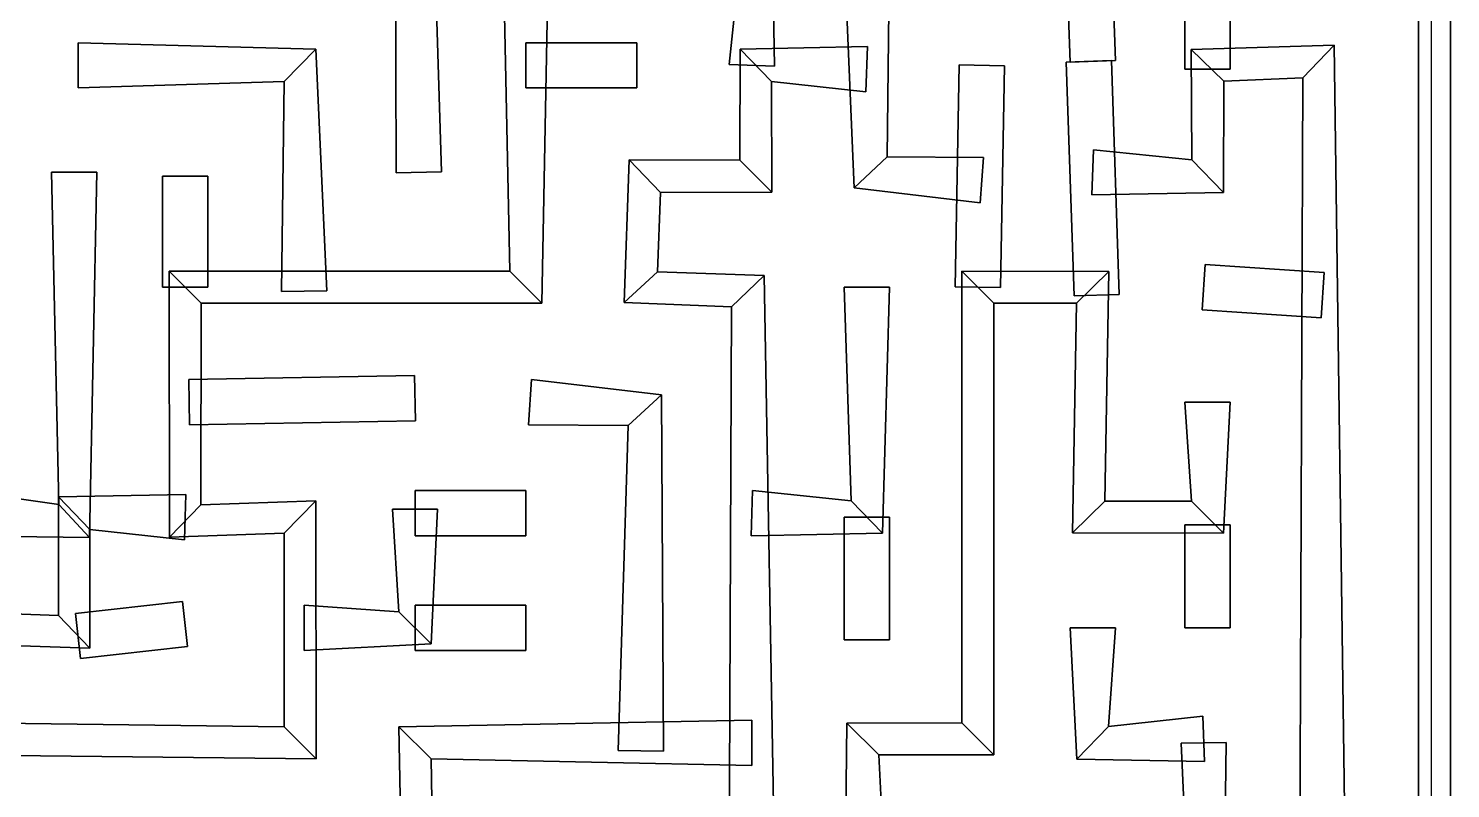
# Model space of a CAD drawing. Header units: metres. Extents: x -10.2 to 10.2, y -10.2 to 10.1.
# Drawn here: x -2.38 to 10.17, y -2.45 to 4.26 of the extents above; entities that cross this region are included whole.
import ezdxf

# ---------------------------------------------------------------- set-up
doc = ezdxf.new("R2010")
doc.units = ezdxf.units.M

msp = doc.modelspace()

# ---------------------------------------------------------------- linework, layer by layer
at = {"layer": 'Sweep.1'}
for points in [[(10.172101, -10.171858, 0.37), (9.889016, -9.889257, 0.37), (9.889137, 9.78661, 0.37), (10.17198, 10.069452, 0.37)], [(9.889016, -9.889257, -0.03), (10.172101, -10.171858, -0.03), (10.17198, 10.069452, -0.03), (9.889137, 9.78661, -0.03)], [(10.172101, -10.171858, -0.03), (10.172101, -10.171858, 0.37), (10.17198, 10.069452, 0.37), (10.17198, 10.069452, -0.03)], [(-10, 10), (10, 10), (10, -10), (-10, -10)], [(-10, 10), (10, 10), (10, -10), (-10, -10)], [(9.889016, -9.889257, 0.37), (9.889016, -9.889257, -0.03), (9.889137, 9.78661, -0.03), (9.889137, 9.78661, 0.37)], [(0.866912, 2.987224, 0.37), (0.854233, 6.803324, 0.37), (1.13961, 7.08361, 0.37), (1.266849, 2.994302, 0.37)], [(1.266849, 2.994302, -0.03), (1.13961, 7.08361, -0.03), (0.854233, 6.803324, -0.03), (0.866912, 2.987224, -0.03)], [(1.266849, 2.994302, 0.37), (1.13961, 7.08361, 0.37), (1.13961, 7.08361, -0.03), (1.266849, 2.994302, -0.03)], [(0.866912, 2.987224, -0.03), (0.854233, 6.803324, -0.03), (0.854233, 6.803324, 0.37), (0.866912, 2.987224, 0.37)], [(3.896316, 4.810661, 0.37), (4.183991, 5.088588, 0.37), (4.205055, 3.928322, 0.37), (3.805293, 3.942107, 0.37)], [(4.183991, 5.088588, -0.03), (3.896316, 4.810661, -0.03), (3.805293, 3.942107, -0.03), (4.205055, 3.928322, -0.03)], [(4.183991, 5.088588, 0.37), (4.183991, 5.088588, -0.03), (4.205055, 3.928322, -0.03), (4.205055, 3.928322, 0.37)], [(1.86991, 2.117774, -0.03), (1.811332, 4.949625, -0.03), (1.811332, 4.949625, 0.37), (1.86991, 2.117774, 0.37)], [(1.86991, 2.117774, 0.37), (1.811332, 4.949625, 0.37), (2.211332, 4.949625, 0.37), (2.152753, 1.834931, 0.37)], [(2.152753, 1.834931, -0.03), (2.211332, 4.949625, -0.03), (1.811332, 4.949625, -0.03), (1.86991, 2.117774, -0.03)], [(2.152753, 1.834931, 0.37), (2.211332, 4.949625, 0.37), (2.211332, 4.949625, -0.03), (2.152753, 1.834931, -0.03)], [(4.819616, 4.946054, 0.37), (5.219553, 4.953196, 0.37), (5.199714, 3.128355, 0.37), (4.909414, 2.853171, 0.37)], [(5.219553, 4.953196, -0.03), (4.819616, 4.946054, -0.03), (4.909414, 2.853171, -0.03), (5.199714, 3.128355, -0.03)], [(4.819616, 4.946054, -0.03), (4.819616, 4.946054, 0.37), (4.909414, 2.853171, 0.37), (4.909414, 2.853171, -0.03)], [(5.219553, 4.953196, 0.37), (5.219553, 4.953196, -0.03), (5.199714, 3.128355, -0.03), (5.199714, 3.128355, 0.37)], [(6.778574, 4.942486, 0.37), (7.178319, 4.956763, 0.37), (7.213299, 3.977332, 0.37), (6.813554, 3.963056, 0.37)], [(7.178319, 4.956763, -0.03), (6.778574, 4.942486, -0.03), (6.813554, 3.963056, -0.03), (7.213299, 3.977332, -0.03)], [(6.778574, 4.942486, -0.03), (6.778574, 4.942486, 0.37), (6.813554, 3.963056, 0.37), (6.813554, 3.963056, -0.03)], [(7.178319, 4.956763, 0.37), (7.178319, 4.956763, -0.03), (7.213299, 3.977332, -0.03), (7.213299, 3.977332, 0.37)], [(7.827838, 4.984604, -0.03), (7.827838, 4.984604, 0.37), (7.827838, 3.900235, 0.37), (7.827838, 3.900235, -0.03)], [(7.827838, 4.984604, 0.37), (8.227838, 4.984604, 0.37), (8.227838, 3.900235, 0.37), (7.827838, 3.900235, 0.37)], [(8.227838, 4.984604, -0.03), (7.827838, 4.984604, -0.03), (7.827838, 3.900235, -0.03), (8.227838, 3.900235, -0.03)], [(8.227838, 4.984604, 0.37), (8.227838, 4.984604, -0.03), (8.227838, 3.900235, -0.03), (8.227838, 3.900235, 0.37)], [(3.896316, 4.810661, -0.03), (3.896316, 4.810661, 0.37), (3.805293, 3.942107, 0.37), (3.805293, 3.942107, -0.03)], [(-1.941372, 3.735214, 0.37), (-1.941372, 4.135214, 0.37), (0.157665, 4.077871, 0.37), (-0.122686, 3.792558, 0.37)], [(-1.941372, 4.135214, 0.37), (-1.941372, 4.135214, -0.03), (0.157665, 4.077871, -0.03), (0.157665, 4.077871, 0.37)], [(-1.941372, 4.135214, -0.03), (-1.941372, 3.735214, -0.03), (-0.122686, 3.792558, -0.03), (0.157665, 4.077871, -0.03)], [(-1.941372, 3.735214, 0.37), (-1.941372, 3.735214, -0.03), (-1.941372, 4.135214, -0.03)], [(-1.941372, 3.735214, 0.37), (-1.941372, 4.135214, -0.03), (-1.941372, 4.135214, 0.37)], [(-0.122686, 3.792558, 0.37), (0.157665, 4.077871, 0.37), (0.252439, 1.94488, 0.37), (-0.1475, 1.937864, 0.37)], [(0.157665, 4.077871, -0.03), (-0.122686, 3.792558, -0.03), (-0.1475, 1.937864, -0.03), (0.252439, 1.94488, -0.03)], [(0.157665, 4.077871, 0.37), (0.157665, 4.077871, -0.03), (0.252439, 1.94488, -0.03), (0.252439, 1.94488, 0.37)], [(2.990763, 4.135214, -0.03), (2.990763, 4.135214, 0.37), (2.011332, 4.135214, 0.37), (2.011332, 4.135214, -0.03)], [(2.990763, 4.135214, 0.37), (2.990763, 3.735214, 0.37), (2.011332, 3.735214, 0.37), (2.011332, 4.135214, 0.37)], [(2.990763, 3.735214, -0.03), (2.990763, 4.135214, -0.03), (2.011332, 4.135214, -0.03), (2.011332, 3.735214, -0.03)], [(2.011332, 3.735214, -0.03), (2.011332, 4.135214, -0.03), (2.011332, 4.135214, 0.37)], [(2.011332, 3.735214, 0.37), (2.011332, 3.735214, -0.03), (2.011332, 4.135214, 0.37)], [(2.990763, 4.135214, 0.37), (2.990763, 4.135214, -0.03), (2.990763, 3.735214, -0.03)], [(2.990763, 4.135214, 0.37), (2.990763, 3.735214, -0.03), (2.990763, 3.735214, 0.37)], [(4.181575, 2.814362, 0.37), (3.898732, 3.097204, 0.37), (3.901279, 4.079137, 0.37), (4.179028, 3.791291, 0.37)], [(3.898732, 3.097204, 0.37), (3.898732, 3.097204, -0.03), (3.901279, 4.079137, -0.03), (3.901279, 4.079137, 0.37)], [(3.898732, 3.097204, -0.03), (4.181575, 2.814362, -0.03), (4.179028, 3.791291, -0.03), (3.901279, 4.079137, -0.03)], [(4.179028, 3.791291, 0.37), (3.901279, 4.079137, 0.37), (5.026722, 4.100107, 0.37), (5.012446, 3.700362, 0.37)], [(3.901279, 4.079137, 0.37), (3.901279, 4.079137, -0.03), (5.026722, 4.100107, -0.03), (5.026722, 4.100107, 0.37)], [(3.901279, 4.079137, -0.03), (4.179028, 3.791291, -0.03), (5.012446, 3.700362, -0.03), (5.026722, 4.100107, -0.03)], [(5.026722, 4.100107, -0.03), (5.012446, 3.700362, -0.03), (5.012446, 3.700362, 0.37)], [(5.026722, 4.100107, 0.37), (5.026722, 4.100107, -0.03), (5.012446, 3.700362, 0.37)], [(9.145783, 4.114464, -0.03), (9.145783, 4.114464, 0.37), (7.883915, 4.074089, 0.37), (7.883915, 4.074089, -0.03)], [(9.145783, 4.114464, 0.37), (8.868754, 3.825924, 0.37), (8.171761, 3.79634, 0.37), (7.883915, 4.074089, 0.37)], [(8.868754, 3.825924, -0.03), (9.145783, 4.114464, -0.03), (7.883915, 4.074089, -0.03), (8.171761, 3.79634, -0.03)], [(7.883915, 4.074089, -0.03), (7.883915, 4.074089, 0.37), (7.888875, 3.099621, 0.37), (7.888875, 3.099621, -0.03)], [(7.883915, 4.074089, 0.37), (8.171761, 3.79634, 0.37), (8.1668, 2.811945, 0.37), (7.888875, 3.099621, 0.37)], [(8.171761, 3.79634, -0.03), (7.883915, 4.074089, -0.03), (7.888875, 3.099621, -0.03), (8.1668, 2.811945, -0.03)], [(9.242247, -3.024743, 0.37), (8.842251, -3.026742, 0.37), (8.868754, 3.825924, 0.37), (9.145783, 4.114464, 0.37)], [(8.842251, -3.026742, -0.03), (9.242247, -3.024743, -0.03), (9.145783, 4.114464, -0.03), (8.868754, 3.825924, -0.03)], [(9.242247, -3.024743, -0.03), (9.242247, -3.024743, 0.37), (9.145783, 4.114464, 0.37), (9.145783, 4.114464, -0.03)], [(4.205055, 3.928322, -0.03), (3.805293, 3.942107, -0.03), (3.805293, 3.942107, 0.37)], [(4.205055, 3.928322, 0.37), (4.205055, 3.928322, -0.03), (3.805293, 3.942107, 0.37)], [(5.834027, 3.938785, -0.03), (5.834027, 3.938785, 0.37), (5.799047, 1.979923, 0.37), (5.799047, 1.979923, -0.03)], [(5.834027, 3.938785, 0.37), (6.233963, 3.931644, 0.37), (6.198984, 1.972781, 0.37), (5.799047, 1.979923, 0.37)], [(6.233963, 3.931644, -0.03), (5.834027, 3.938785, -0.03), (5.799047, 1.979923, -0.03), (6.198984, 1.972781, -0.03)], [(5.834027, 3.938785, 0.37), (5.834027, 3.938785, -0.03), (6.233963, 3.931644, -0.03)], [(5.834027, 3.938785, 0.37), (6.233963, 3.931644, -0.03), (6.233963, 3.931644, 0.37)], [(6.233963, 3.931644, 0.37), (6.233963, 3.931644, -0.03), (6.198984, 1.972781, -0.03), (6.198984, 1.972781, 0.37)], [(6.778561, 3.963418, 0.37), (7.178332, 3.97697, 0.37), (7.248291, 1.913168, 0.37), (6.848521, 1.899617, 0.37)], [(7.178332, 3.97697, -0.03), (6.778561, 3.963418, -0.03), (6.848521, 1.899617, -0.03), (7.248291, 1.913168, -0.03)], [(6.778561, 3.963418, 0.37), (6.778561, 3.963418, -0.03), (7.178332, 3.97697, -0.03)], [(6.778561, 3.963418, 0.37), (7.178332, 3.97697, -0.03), (7.178332, 3.97697, 0.37)], [(6.778561, 3.963418, -0.03), (6.778561, 3.963418, 0.37), (6.848521, 1.899617, 0.37), (6.848521, 1.899617, -0.03)], [(7.213299, 3.977332, -0.03), (6.813554, 3.963056, -0.03), (6.813554, 3.963056, 0.37)], [(7.213299, 3.977332, 0.37), (7.213299, 3.977332, -0.03), (6.813554, 3.963056, 0.37)], [(7.178332, 3.97697, 0.37), (7.178332, 3.97697, -0.03), (7.248291, 1.913168, -0.03), (7.248291, 1.913168, 0.37)], [(8.227838, 3.900235, -0.03), (7.827838, 3.900235, -0.03), (7.827838, 3.900235, 0.37)], [(8.227838, 3.900235, 0.37), (8.227838, 3.900235, -0.03), (7.827838, 3.900235, 0.37)], [(-1.941372, 3.735214, -0.03), (-1.941372, 3.735214, 0.37), (-0.122686, 3.792558, 0.37), (-0.122686, 3.792558, -0.03)], [(-0.122686, 3.792558, -0.03), (-0.122686, 3.792558, 0.37), (-0.1475, 1.937864, 0.37), (-0.1475, 1.937864, -0.03)], [(4.179028, 3.791291, -0.03), (4.179028, 3.791291, 0.37), (5.012446, 3.700362, 0.37), (5.012446, 3.700362, -0.03)], [(4.181575, 2.814362, -0.03), (4.181575, 2.814362, 0.37), (4.179028, 3.791291, 0.37), (4.179028, 3.791291, -0.03)], [(8.171761, 3.79634, 0.37), (8.171761, 3.79634, -0.03), (8.1668, 2.811945, -0.03), (8.1668, 2.811945, 0.37)], [(8.868754, 3.825924, 0.37), (8.868754, 3.825924, -0.03), (8.171761, 3.79634, -0.03), (8.171761, 3.79634, 0.37)], [(8.842251, -3.026742, 0.37), (8.842251, -3.026742, -0.03), (8.868754, 3.825924, -0.03), (8.868754, 3.825924, 0.37)], [(2.990763, 3.735214, 0.37), (2.990763, 3.735214, -0.03), (2.011332, 3.735214, -0.03), (2.011332, 3.735214, 0.37)], [(7.888875, 3.099621, 0.37), (8.1668, 2.811945, 0.37), (7.006534, 2.790882, 0.37), (7.020319, 3.190644, 0.37)], [(8.1668, 2.811945, -0.03), (7.888875, 3.099621, -0.03), (7.020319, 3.190644, -0.03), (7.006534, 2.790882, -0.03)], [(7.006534, 2.790882, -0.03), (7.020319, 3.190644, -0.03), (7.020319, 3.190644, 0.37)], [(7.006534, 2.790882, 0.37), (7.006534, 2.790882, -0.03), (7.020319, 3.190644, 0.37)], [(7.888875, 3.099621, -0.03), (7.888875, 3.099621, 0.37), (7.020319, 3.190644, 0.37), (7.020319, 3.190644, -0.03)], [(3.172211, 2.112539, 0.37), (2.879274, 1.840165, 0.37), (2.921848, 3.099706, 0.37), (3.199597, 2.81186, 0.37)], [(2.879274, 1.840165, 0.37), (2.879274, 1.840165, -0.03), (2.921848, 3.099706, -0.03), (2.921848, 3.099706, 0.37)], [(2.879274, 1.840165, -0.03), (3.172211, 2.112539, -0.03), (3.199597, 2.81186, -0.03), (2.921848, 3.099706, -0.03)], [(3.199597, 2.81186, 0.37), (2.921848, 3.099706, 0.37), (3.898732, 3.097204, 0.37), (4.181575, 2.814362, 0.37)], [(2.921848, 3.099706, 0.37), (2.921848, 3.099706, -0.03), (3.898732, 3.097204, -0.03), (3.898732, 3.097204, 0.37)], [(2.921848, 3.099706, -0.03), (3.199597, 2.81186, -0.03), (4.181575, 2.814362, -0.03), (3.898732, 3.097204, -0.03)], [(4.909414, 2.853171, 0.37), (5.199714, 3.128355, 0.37), (6.048244, 3.120295, 0.37), (6.019746, 2.721312, 0.37)], [(5.199714, 3.128355, -0.03), (4.909414, 2.853171, -0.03), (6.019746, 2.721312, -0.03), (6.048244, 3.120295, -0.03)], [(5.199714, 3.128355, 0.37), (5.199714, 3.128355, -0.03), (6.048244, 3.120295, -0.03), (6.048244, 3.120295, 0.37)], [(6.048244, 3.120295, -0.03), (6.019746, 2.721312, -0.03), (6.019746, 2.721312, 0.37)], [(6.048244, 3.120295, 0.37), (6.048244, 3.120295, -0.03), (6.019746, 2.721312, 0.37)], [(-2.176352, 2.990763, -0.03), (-2.176352, 2.990763, 0.37), (-2.112822, 0.058756, 0.37), (-2.112822, 0.058756, -0.03)], [(-2.176352, 2.990763, 0.37), (-1.776352, 2.990763, 0.37), (-1.839882, -0.233655, 0.37), (-2.112822, 0.058756, 0.37)], [(-1.776352, 2.990763, -0.03), (-2.176352, 2.990763, -0.03), (-2.112822, 0.058756, -0.03), (-1.839882, -0.233655, -0.03)], [(-2.176352, 2.990763, 0.37), (-2.176352, 2.990763, -0.03), (-1.776352, 2.990763, -0.03)], [(-2.176352, 2.990763, 0.37), (-1.776352, 2.990763, -0.03), (-1.776352, 2.990763, 0.37)], [(-1.776352, 2.990763, 0.37), (-1.776352, 2.990763, -0.03), (-1.839882, -0.233655, -0.03), (-1.839882, -0.233655, 0.37)], [(-1.196921, 2.955783, -0.03), (-1.196921, 2.955783, 0.37), (-1.196921, 1.976352, 0.37), (-1.196921, 1.976352, -0.03)], [(-1.196921, 2.955783, 0.37), (-0.796921, 2.955783, 0.37), (-0.796921, 1.976352, 0.37), (-1.196921, 1.976352, 0.37)], [(-0.796921, 2.955783, -0.03), (-1.196921, 2.955783, -0.03), (-1.196921, 1.976352, -0.03), (-0.796921, 1.976352, -0.03)], [(-1.196921, 2.955783, 0.37), (-1.196921, 2.955783, -0.03), (-0.796921, 2.955783, -0.03)], [(-1.196921, 2.955783, 0.37), (-0.796921, 2.955783, -0.03), (-0.796921, 2.955783, 0.37)], [(-0.796921, 2.955783, 0.37), (-0.796921, 2.955783, -0.03), (-0.796921, 1.976352, -0.03), (-0.796921, 1.976352, 0.37)], [(0.866912, 2.987224, 0.37), (1.266849, 2.994302, -0.03), (0.866912, 2.987224, -0.03)], [(0.866912, 2.987224, 0.37), (1.266849, 2.994302, 0.37), (1.266849, 2.994302, -0.03)], [(3.172211, 2.112539, -0.03), (3.172211, 2.112539, 0.37), (3.199597, 2.81186, 0.37), (3.199597, 2.81186, -0.03)], [(3.199597, 2.81186, -0.03), (3.199597, 2.81186, 0.37), (4.181575, 2.814362, 0.37), (4.181575, 2.814362, -0.03)], [(4.909414, 2.853171, -0.03), (4.909414, 2.853171, 0.37), (6.019746, 2.721312, 0.37), (6.019746, 2.721312, -0.03)], [(8.1668, 2.811945, 0.37), (8.1668, 2.811945, -0.03), (7.006534, 2.790882, -0.03), (7.006534, 2.790882, 0.37)], [(7.979554, 1.776795, 0.37), (8.006162, 2.175909, 0.37), (9.055552, 2.10595, 0.37), (9.028945, 1.706836, 0.37)], [(8.006162, 2.175909, -0.03), (7.979554, 1.776795, -0.03), (9.028945, 1.706836, -0.03), (9.055552, 2.10595, -0.03)], [(7.979554, 1.776795, 0.37), (7.979554, 1.776795, -0.03), (8.006162, 2.175909, -0.03)], [(7.979554, 1.776795, 0.37), (8.006162, 2.175909, -0.03), (8.006162, 2.175909, 0.37)], [(8.006162, 2.175909, 0.37), (8.006162, 2.175909, -0.03), (9.055552, 2.10595, -0.03), (9.055552, 2.10595, 0.37)], [(-1.138342, 2.117774, -0.03), (1.86991, 2.117774, -0.03), (1.86991, 2.117774, 0.37), (-1.138342, 2.117774, 0.37)], [(-1.138342, 2.117774, 0.37), (1.86991, 2.117774, 0.37), (2.152753, 1.834931, 0.37), (-0.8555, 1.834931, 0.37)], [(-0.8555, 1.834931, -0.03), (2.152753, 1.834931, -0.03), (1.86991, 2.117774, -0.03), (-1.138342, 2.117774, -0.03)], [(-1.135884, -0.231287, -0.03), (-1.138342, 2.117774, -0.03), (-1.138342, 2.117774, 0.37), (-1.135884, -0.231287, 0.37)], [(-1.135884, -0.231287, 0.37), (-1.138342, 2.117774, 0.37), (-0.8555, 1.834931, 0.37), (-0.857958, 0.056388, 0.37)], [(-0.857958, 0.056388, -0.03), (-0.8555, 1.834931, -0.03), (-1.138342, 2.117774, -0.03), (-1.135884, -0.231287, -0.03)], [(4.113726, 2.080651, 0.37), (3.826662, 1.802094, 0.37), (2.879274, 1.840165, 0.37), (3.172211, 2.112539, 0.37)], [(3.826662, 1.802094, -0.03), (4.113726, 2.080651, -0.03), (3.172211, 2.112539, -0.03), (2.879274, 1.840165, -0.03)], [(4.113726, 2.080651, -0.03), (4.113726, 2.080651, 0.37), (3.172211, 2.112539, 0.37), (3.172211, 2.112539, -0.03)], [(4.205169, -3.094313, 0.37), (3.805178, -3.097091, 0.37), (3.826662, 1.802094, 0.37), (4.113726, 2.080651, 0.37)], [(3.805178, -3.097091, -0.03), (4.205169, -3.094313, -0.03), (4.113726, 2.080651, -0.03), (3.826662, 1.802094, -0.03)], [(4.205169, -3.094313, -0.03), (4.205169, -3.094313, 0.37), (4.113726, 2.080651, 0.37), (4.113726, 2.080651, -0.03)], [(5.857594, 2.117774, -0.03), (5.857594, 2.117774, 0.37), (5.857594, -1.86991, 0.37), (5.857594, -1.86991, -0.03)], [(5.857594, 2.117774, 0.37), (6.140437, 1.834931, 0.37), (6.140437, -2.152753, 0.37), (5.857594, -1.86991, 0.37)], [(6.140437, 1.834931, -0.03), (5.857594, 2.117774, -0.03), (5.857594, -1.86991, -0.03), (6.140437, -2.152753, -0.03)], [(7.156062, 2.116549, -0.03), (7.156062, 2.116549, 0.37), (5.857594, 2.117774, 0.37), (5.857594, 2.117774, -0.03)], [(7.156062, 2.116549, 0.37), (6.870791, 1.836155, 0.37), (6.140437, 1.834931, 0.37), (5.857594, 2.117774, 0.37)], [(6.870791, 1.836155, -0.03), (7.156062, 2.116549, -0.03), (5.857594, 2.117774, -0.03), (6.140437, 1.834931, -0.03)], [(7.121082, 0.087727, 0.37), (6.835811, -0.192667, 0.37), (6.870791, 1.836155, 0.37), (7.156062, 2.116549, 0.37)], [(6.835811, -0.192667, -0.03), (7.121082, 0.087727, -0.03), (7.156062, 2.116549, -0.03), (6.870791, 1.836155, -0.03)], [(7.121082, 0.087727, -0.03), (7.121082, 0.087727, 0.37), (7.156062, 2.116549, 0.37), (7.156062, 2.116549, -0.03)], [(9.055552, 2.10595, -0.03), (9.028945, 1.706836, -0.03), (9.028945, 1.706836, 0.37)], [(9.055552, 2.10595, 0.37), (9.055552, 2.10595, -0.03), (9.028945, 1.706836, 0.37)], [(-0.796921, 1.976352, -0.03), (-1.196921, 1.976352, -0.03), (-1.196921, 1.976352, 0.37)], [(-0.796921, 1.976352, 0.37), (-0.796921, 1.976352, -0.03), (-1.196921, 1.976352, 0.37)], [(0.252439, 1.94488, -0.03), (-0.1475, 1.937864, -0.03), (-0.1475, 1.937864, 0.37)], [(0.252439, 1.94488, 0.37), (0.252439, 1.94488, -0.03), (-0.1475, 1.937864, 0.37)], [(4.819584, 1.976352, -0.03), (4.819584, 1.976352, 0.37), (4.880621, 0.091368, 0.37), (4.880621, 0.091368, -0.03)], [(4.819584, 1.976352, 0.37), (5.219584, 1.976352, 0.37), (5.158547, -0.196307, 0.37), (4.880621, 0.091368, 0.37)], [(5.219584, 1.976352, -0.03), (4.819584, 1.976352, -0.03), (4.880621, 0.091368, -0.03), (5.158547, -0.196307, -0.03)], [(4.819584, 1.976352, 0.37), (4.819584, 1.976352, -0.03), (5.219584, 1.976352, -0.03)], [(4.819584, 1.976352, 0.37), (5.219584, 1.976352, -0.03), (5.219584, 1.976352, 0.37)], [(5.219584, 1.976352, 0.37), (5.219584, 1.976352, -0.03), (5.158547, -0.196307, -0.03), (5.158547, -0.196307, 0.37)], [(6.198984, 1.972781, -0.03), (5.799047, 1.979923, -0.03), (5.799047, 1.979923, 0.37)], [(6.198984, 1.972781, 0.37), (6.198984, 1.972781, -0.03), (5.799047, 1.979923, 0.37)], [(7.248291, 1.913168, -0.03), (6.848521, 1.899617, -0.03), (6.848521, 1.899617, 0.37)], [(7.248291, 1.913168, 0.37), (7.248291, 1.913168, -0.03), (6.848521, 1.899617, 0.37)], [(-0.857958, 0.056388, 0.37), (-0.8555, 1.834931, 0.37), (-0.8555, 1.834931, -0.03), (-0.857958, 0.056388, -0.03)], [(-0.8555, 1.834931, 0.37), (2.152753, 1.834931, 0.37), (2.152753, 1.834931, -0.03), (-0.8555, 1.834931, -0.03)], [(3.826662, 1.802094, 0.37), (3.826662, 1.802094, -0.03), (2.879274, 1.840165, -0.03), (2.879274, 1.840165, 0.37)], [(3.805178, -3.097091, 0.37), (3.805178, -3.097091, -0.03), (3.826662, 1.802094, -0.03), (3.826662, 1.802094, 0.37)], [(6.870791, 1.836155, 0.37), (6.870791, 1.836155, -0.03), (6.140437, 1.834931, -0.03), (6.140437, 1.834931, 0.37)], [(6.140437, 1.834931, 0.37), (6.140437, 1.834931, -0.03), (6.140437, -2.152753, -0.03), (6.140437, -2.152753, 0.37)], [(6.835811, -0.192667, 0.37), (6.835811, -0.192667, -0.03), (6.870791, 1.836155, -0.03), (6.870791, 1.836155, 0.37)], [(7.979554, 1.776795, -0.03), (7.979554, 1.776795, 0.37), (9.028945, 1.706836, 0.37), (9.028945, 1.706836, -0.03)], [(1.028392, 1.19689, -0.03), (1.028392, 1.19689, 0.37), (-0.965449, 1.16191, 0.37), (-0.965449, 1.16191, -0.03)], [(1.028392, 1.19689, 0.37), (1.035409, 0.796952, 0.37), (-0.958433, 0.761972, 0.37), (-0.965449, 1.16191, 0.37)], [(1.035409, 0.796952, -0.03), (1.028392, 1.19689, -0.03), (-0.965449, 1.16191, -0.03), (-0.958433, 0.761972, -0.03)], [(-0.958433, 0.761972, -0.03), (-0.965449, 1.16191, -0.03), (-0.965449, 1.16191, 0.37)], [(-0.958433, 0.761972, 0.37), (-0.958433, 0.761972, -0.03), (-0.965449, 1.16191, 0.37)], [(1.028392, 1.19689, 0.37), (1.028392, 1.19689, -0.03), (1.035409, 0.796952, -0.03)], [(1.028392, 1.19689, 0.37), (1.035409, 0.796952, -0.03), (1.035409, 0.796952, 0.37)], [(2.032551, 0.762415, 0.37), (2.060072, 1.161467, 0.37), (3.207719, 1.027599, 0.37), (2.913726, 0.756364, 0.37)], [(2.060072, 1.161467, -0.03), (2.032551, 0.762415, -0.03), (2.913726, 0.756364, -0.03), (3.207719, 1.027599, -0.03)], [(2.032551, 0.762415, 0.37), (2.032551, 0.762415, -0.03), (2.060072, 1.161467, -0.03)], [(2.032551, 0.762415, 0.37), (2.060072, 1.161467, -0.03), (2.060072, 1.161467, 0.37)], [(2.060072, 1.161467, 0.37), (2.060072, 1.161467, -0.03), (3.207719, 1.027599, -0.03), (3.207719, 1.027599, 0.37)], [(2.913726, 0.756364, 0.37), (3.207719, 1.027599, 0.37), (3.225729, -2.118596, 0.37), (2.825756, -2.113945, 0.37)], [(3.207719, 1.027599, -0.03), (2.913726, 0.756364, -0.03), (2.825756, -2.113945, -0.03), (3.225729, -2.118596, -0.03)], [(3.207719, 1.027599, 0.37), (3.207719, 1.027599, -0.03), (3.225729, -2.118596, -0.03), (3.225729, -2.118596, 0.37)], [(7.827838, 0.961941, -0.03), (7.827838, 0.961941, 0.37), (7.886416, 0.088952, 0.37), (7.886416, 0.088952, -0.03)], [(7.827838, 0.961941, 0.37), (8.227838, 0.961941, 0.37), (8.169259, -0.193891, 0.37), (7.886416, 0.088952, 0.37)], [(8.227838, 0.961941, -0.03), (7.827838, 0.961941, -0.03), (7.886416, 0.088952, -0.03), (8.169259, -0.193891, -0.03)], [(7.827838, 0.961941, 0.37), (7.827838, 0.961941, -0.03), (8.227838, 0.961941, -0.03)], [(7.827838, 0.961941, 0.37), (8.227838, 0.961941, -0.03), (8.227838, 0.961941, 0.37)], [(8.227838, 0.961941, 0.37), (8.227838, 0.961941, -0.03), (8.169259, -0.193891, -0.03), (8.169259, -0.193891, 0.37)], [(1.035409, 0.796952, 0.37), (1.035409, 0.796952, -0.03), (-0.958433, 0.761972, -0.03), (-0.958433, 0.761972, 0.37)], [(2.032551, 0.762415, -0.03), (2.032551, 0.762415, 0.37), (2.913726, 0.756364, 0.37), (2.913726, 0.756364, -0.03)], [(2.913726, 0.756364, -0.03), (2.913726, 0.756364, 0.37), (2.825756, -2.113945, 0.37), (2.825756, -2.113945, -0.03)], [(-2.112822, 0.058756, 0.37), (-1.839882, -0.233655, 0.37), (-3.004523, -0.217016, 0.37), (-2.977003, 0.182036, 0.37)], [(-1.839882, -0.233655, -0.03), (-2.112822, 0.058756, -0.03), (-2.977003, 0.182036, -0.03), (-3.004523, -0.217016, -0.03)], [(-2.112822, 0.058756, -0.03), (-2.112822, 0.058756, 0.37), (-2.977003, 0.182036, 0.37), (-2.977003, 0.182036, -0.03)], [(-1.837432, -1.21076, 0.37), (-2.115272, -0.923001, 0.37), (-2.115227, 0.126433, 0.37), (-1.837477, -0.161413, 0.37)], [(-2.115272, -0.923001, 0.37), (-2.115272, -0.923001, -0.03), (-2.115227, 0.126433, -0.03), (-2.115227, 0.126433, 0.37)], [(-2.115272, -0.923001, -0.03), (-1.837432, -1.21076, -0.03), (-1.837477, -0.161413, -0.03), (-2.115227, 0.126433, -0.03)], [(-1.837477, -0.161413, 0.37), (-2.115227, 0.126433, 0.37), (-0.989783, 0.147403, 0.37), (-1.004059, -0.252342, 0.37)], [(-2.115227, 0.126433, 0.37), (-2.115227, 0.126433, -0.03), (-0.989783, 0.147403, -0.03), (-0.989783, 0.147403, 0.37)], [(-2.115227, 0.126433, -0.03), (-1.837477, -0.161413, -0.03), (-1.004059, -0.252342, -0.03), (-0.989783, 0.147403, -0.03)], [(-0.989783, 0.147403, -0.03), (-1.004059, -0.252342, -0.03), (-1.004059, -0.252342, 0.37)], [(-0.989783, 0.147403, 0.37), (-0.989783, 0.147403, -0.03), (-1.004059, -0.252342, 0.37)], [(2.011332, 0.18251, -0.03), (2.011332, 0.18251, 0.37), (1.031901, 0.18251, 0.37), (1.031901, 0.18251, -0.03)], [(2.011332, 0.18251, 0.37), (2.011332, -0.21749, 0.37), (1.031901, -0.21749, 0.37), (1.031901, 0.18251, 0.37)], [(2.011332, -0.21749, -0.03), (2.011332, 0.18251, -0.03), (1.031901, 0.18251, -0.03), (1.031901, -0.21749, -0.03)], [(1.031901, -0.21749, -0.03), (1.031901, 0.18251, -0.03), (1.031901, 0.18251, 0.37)], [(1.031901, -0.21749, 0.37), (1.031901, -0.21749, -0.03), (1.031901, 0.18251, 0.37)], [(2.011332, 0.18251, 0.37), (2.011332, 0.18251, -0.03), (2.011332, -0.21749, -0.03)], [(2.011332, 0.18251, 0.37), (2.011332, -0.21749, -0.03), (2.011332, -0.21749, 0.37)], [(4.880621, 0.091368, 0.37), (5.158547, -0.196307, 0.37), (3.998281, -0.217371, 0.37), (4.012066, 0.182391, 0.37)], [(5.158547, -0.196307, -0.03), (4.880621, 0.091368, -0.03), (4.012066, 0.182391, -0.03), (3.998281, -0.217371, -0.03)], [(3.998281, -0.217371, -0.03), (4.012066, 0.182391, -0.03), (4.012066, 0.182391, 0.37)], [(3.998281, -0.217371, 0.37), (3.998281, -0.217371, -0.03), (4.012066, 0.182391, 0.37)], [(4.880621, 0.091368, -0.03), (4.880621, 0.091368, 0.37), (4.012066, 0.182391, 0.37), (4.012066, 0.182391, -0.03)], [(-0.121473, -0.196307, 0.37), (-1.135884, -0.231287, 0.37), (-0.857958, 0.056388, 0.37), (0.156453, 0.091368, 0.37)], [(0.156453, 0.091368, -0.03), (-0.857958, 0.056388, -0.03), (-1.135884, -0.231287, -0.03), (-0.121473, -0.196307, -0.03)], [(0.156453, 0.091368, 0.37), (-0.857958, 0.056388, 0.37), (-0.857958, 0.056388, -0.03), (0.156453, 0.091368, -0.03)], [(-0.123097, -1.904061, 0.37), (-0.121473, -0.196307, 0.37), (0.156453, 0.091368, 0.37), (0.158077, -2.188562, 0.37)], [(0.158077, -2.188562, -0.03), (0.156453, 0.091368, -0.03), (-0.121473, -0.196307, -0.03), (-0.123097, -1.904061, -0.03)], [(0.158077, -2.188562, 0.37), (0.156453, 0.091368, 0.37), (0.156453, 0.091368, -0.03), (0.158077, -2.188562, -0.03)], [(0.831901, 0.01749, -0.03), (0.831901, 0.01749, 0.37), (0.890479, -0.890479, 0.37), (0.890479, -0.890479, -0.03)], [(0.831901, 0.01749, 0.37), (1.231901, 0.01749, 0.37), (1.173322, -1.173322, 0.37), (0.890479, -0.890479, 0.37)], [(1.231901, 0.01749, -0.03), (0.831901, 0.01749, -0.03), (0.890479, -0.890479, -0.03), (1.173322, -1.173322, -0.03)], [(0.831901, 0.01749, 0.37), (0.831901, 0.01749, -0.03), (1.231901, 0.01749, -0.03)], [(0.831901, 0.01749, 0.37), (1.231901, 0.01749, -0.03), (1.231901, 0.01749, 0.37)], [(1.231901, 0.01749, 0.37), (1.231901, 0.01749, -0.03), (1.173322, -1.173322, -0.03), (1.173322, -1.173322, 0.37)], [(7.886416, 0.088952, 0.37), (8.169259, -0.193891, 0.37), (6.835811, -0.192667, 0.37), (7.121082, 0.087727, 0.37)], [(8.169259, -0.193891, -0.03), (7.886416, 0.088952, -0.03), (7.121082, 0.087727, -0.03), (6.835811, -0.192667, -0.03)], [(7.886416, 0.088952, -0.03), (7.886416, 0.088952, 0.37), (7.121082, 0.087727, 0.37), (7.121082, 0.087727, -0.03)], [(4.819584, -1.13684, -0.03), (4.819584, -0.05247, -0.03), (4.819584, -0.05247, 0.37), (4.819584, -1.13684, 0.37)], [(4.819584, -1.13684, 0.37), (4.819584, -0.05247, 0.37), (5.219584, -0.05247, 0.37), (5.219584, -1.13684, 0.37)], [(5.219584, -1.13684, -0.03), (5.219584, -0.05247, -0.03), (4.819584, -0.05247, -0.03), (4.819584, -1.13684, -0.03)], [(5.219584, -0.05247, -0.03), (4.819584, -0.05247, -0.03), (4.819584, -0.05247, 0.37)], [(5.219584, -0.05247, 0.37), (4.819584, -0.05247, 0.37), (5.219584, -0.05247, -0.03)], [(5.219584, -1.13684, 0.37), (5.219584, -0.05247, 0.37), (5.219584, -0.05247, -0.03), (5.219584, -1.13684, -0.03)], [(7.827838, -1.031901, -0.03), (7.827838, -0.122429, -0.03), (7.827838, -0.122429, 0.37), (7.827838, -1.031901, 0.37)], [(7.827838, -1.031901, 0.37), (7.827838, -0.122429, 0.37), (8.227838, -0.122429, 0.37), (8.227838, -1.031901, 0.37)], [(8.227838, -1.031901, -0.03), (8.227838, -0.122429, -0.03), (7.827838, -0.122429, -0.03), (7.827838, -1.031901, -0.03)], [(8.227838, -0.122429, -0.03), (7.827838, -0.122429, -0.03), (7.827838, -0.122429, 0.37)], [(8.227838, -0.122429, 0.37), (8.227838, -0.122429, -0.03), (7.827838, -0.122429, 0.37)], [(8.227838, -1.031901, 0.37), (8.227838, -0.122429, 0.37), (8.227838, -0.122429, -0.03), (8.227838, -1.031901, -0.03)], [(-1.839882, -0.233655, 0.37), (-1.839882, -0.233655, -0.03), (-3.004523, -0.217016, -0.03), (-3.004523, -0.217016, 0.37)], [(-1.837477, -0.161413, -0.03), (-1.837477, -0.161413, 0.37), (-1.004059, -0.252342, 0.37), (-1.004059, -0.252342, -0.03)], [(-1.837432, -1.21076, -0.03), (-1.837432, -1.21076, 0.37), (-1.837477, -0.161413, 0.37), (-1.837477, -0.161413, -0.03)], [(-0.121473, -0.196307, -0.03), (-1.135884, -0.231287, -0.03), (-1.135884, -0.231287, 0.37), (-0.121473, -0.196307, 0.37)], [(-0.123097, -1.904061, -0.03), (-0.121473, -0.196307, -0.03), (-0.121473, -0.196307, 0.37), (-0.123097, -1.904061, 0.37)], [(2.011332, -0.21749, 0.37), (2.011332, -0.21749, -0.03), (1.031901, -0.21749, -0.03), (1.031901, -0.21749, 0.37)], [(5.158547, -0.196307, 0.37), (5.158547, -0.196307, -0.03), (3.998281, -0.217371, -0.03), (3.998281, -0.217371, 0.37)], [(8.169259, -0.193891, 0.37), (8.169259, -0.193891, -0.03), (6.835811, -0.192667, -0.03), (6.835811, -0.192667, 0.37)], [(-4.115286, -1.134573, 0.37), (-3.825102, -0.859269, 0.37), (-2.115272, -0.923001, 0.37), (-1.837432, -1.21076, 0.37)], [(-3.825102, -0.859269, -0.03), (-4.115286, -1.134573, -0.03), (-1.837432, -1.21076, -0.03), (-2.115272, -0.923001, -0.03)], [(-3.825102, -0.859269, 0.37), (-3.825102, -0.859269, -0.03), (-2.115272, -0.923001, -0.03), (-2.115272, -0.923001, 0.37)], [(-1.019007, -0.798144, -0.03), (-1.019007, -0.798144, 0.37), (-1.963459, -0.903083, 0.37), (-1.963459, -0.903083, -0.03)], [(-1.019007, -0.798144, 0.37), (-0.974835, -1.195698, 0.37), (-1.919286, -1.300637, 0.37), (-1.963459, -0.903083, 0.37)], [(-0.974835, -1.195698, -0.03), (-1.019007, -0.798144, -0.03), (-1.963459, -0.903083, -0.03), (-1.919286, -1.300637, -0.03)], [(-1.019007, -0.798144, 0.37), (-1.019007, -0.798144, -0.03), (-0.974835, -1.195698, -0.03)], [(-1.019007, -0.798144, 0.37), (-0.974835, -1.195698, -0.03), (-0.974835, -1.195698, 0.37)], [(0.890479, -0.890479, -0.03), (0.890479, -0.890479, 0.37), (0.05247, -0.831901, 0.37), (0.05247, -0.831901, -0.03)], [(0.890479, -0.890479, 0.37), (1.173322, -1.173322, 0.37), (0.05247, -1.231901, 0.37), (0.05247, -0.831901, 0.37)], [(1.173322, -1.173322, -0.03), (0.890479, -0.890479, -0.03), (0.05247, -0.831901, -0.03), (0.05247, -1.231901, -0.03)], [(0.05247, -1.231901, -0.03), (0.05247, -0.831901, -0.03), (0.05247, -0.831901, 0.37)], [(0.05247, -1.231901, 0.37), (0.05247, -1.231901, -0.03), (0.05247, -0.831901, 0.37)], [(2.011332, -0.831901, -0.03), (2.011332, -0.831901, 0.37), (1.031901, -0.831901, 0.37), (1.031901, -0.831901, -0.03)], [(2.011332, -0.831901, 0.37), (2.011332, -1.231901, 0.37), (1.031901, -1.231901, 0.37), (1.031901, -0.831901, 0.37)], [(2.011332, -1.231901, -0.03), (2.011332, -0.831901, -0.03), (1.031901, -0.831901, -0.03), (1.031901, -1.231901, -0.03)], [(1.031901, -1.231901, -0.03), (1.031901, -0.831901, -0.03), (1.031901, -0.831901, 0.37)], [(1.031901, -1.231901, 0.37), (1.031901, -1.231901, -0.03), (1.031901, -0.831901, 0.37)], [(2.011332, -0.831901, 0.37), (2.011332, -0.831901, -0.03), (2.011332, -1.231901, -0.03)], [(2.011332, -0.831901, 0.37), (2.011332, -1.231901, -0.03), (2.011332, -1.231901, 0.37)], [(-1.919286, -1.300637, -0.03), (-1.963459, -0.903083, -0.03), (-1.963459, -0.903083, 0.37)], [(-1.919286, -1.300637, 0.37), (-1.919286, -1.300637, -0.03), (-1.963459, -0.903083, 0.37)], [(6.813426, -1.031901, -0.03), (6.813426, -1.031901, 0.37), (6.874552, -2.190234, 0.37), (6.874552, -2.190234, -0.03)], [(6.813426, -1.031901, 0.37), (7.213426, -1.031901, 0.37), (7.152301, -1.902388, 0.37), (6.874552, -2.190234, 0.37)], [(7.213426, -1.031901, -0.03), (6.813426, -1.031901, -0.03), (6.874552, -2.190234, -0.03), (7.152301, -1.902388, -0.03)], [(6.813426, -1.031901, 0.37), (6.813426, -1.031901, -0.03), (7.213426, -1.031901, -0.03)], [(6.813426, -1.031901, 0.37), (7.213426, -1.031901, -0.03), (7.213426, -1.031901, 0.37)], [(7.213426, -1.031901, 0.37), (7.213426, -1.031901, -0.03), (7.152301, -1.902388, -0.03), (7.152301, -1.902388, 0.37)], [(7.827838, -1.031901, 0.37), (8.227838, -1.031901, -0.03), (7.827838, -1.031901, -0.03)], [(7.827838, -1.031901, 0.37), (8.227838, -1.031901, 0.37), (8.227838, -1.031901, -0.03)], [(-4.115286, -1.134573, -0.03), (-4.115286, -1.134573, 0.37), (-1.837432, -1.21076, 0.37), (-1.837432, -1.21076, -0.03)], [(-0.974835, -1.195698, 0.37), (-0.974835, -1.195698, -0.03), (-1.919286, -1.300637, -0.03), (-1.919286, -1.300637, 0.37)], [(1.173322, -1.173322, 0.37), (1.173322, -1.173322, -0.03), (0.05247, -1.231901, -0.03), (0.05247, -1.231901, 0.37)], [(2.011332, -1.231901, 0.37), (2.011332, -1.231901, -0.03), (1.031901, -1.231901, -0.03), (1.031901, -1.231901, 0.37)], [(4.819584, -1.13684, 0.37), (5.219584, -1.13684, -0.03), (4.819584, -1.13684, -0.03)], [(4.819584, -1.13684, 0.37), (5.219584, -1.13684, 0.37), (5.219584, -1.13684, -0.03)], [(-3.093981, -1.866759, -0.03), (-0.123097, -1.904061, -0.03), (-0.123097, -1.904061, 0.37), (-3.093981, -1.866759, 0.37)], [(-3.093981, -1.866759, 0.37), (-0.123097, -1.904061, 0.37), (0.158077, -2.188562, 0.37), (-2.817585, -2.155905, 0.37)], [(-2.817585, -2.155905, -0.03), (0.158077, -2.188562, -0.03), (-0.123097, -1.904061, -0.03), (-3.093981, -1.866759, -0.03)], [(1.174557, -2.186487, 0.37), (0.889244, -1.906136, 0.37), (4.005174, -1.846311, 0.37), (4.005174, -2.246311, 0.37)], [(0.889244, -1.906136, 0.37), (0.889244, -1.906136, -0.03), (4.005174, -1.846311, -0.03), (4.005174, -1.846311, 0.37)], [(0.889244, -1.906136, -0.03), (1.174557, -2.186487, -0.03), (4.005174, -2.246311, -0.03), (4.005174, -1.846311, -0.03)], [(4.005174, -1.846311, -0.03), (4.005174, -2.246311, -0.03), (4.005174, -2.246311, 0.37)], [(4.005174, -1.846311, 0.37), (4.005174, -1.846311, -0.03), (4.005174, -2.246311, 0.37)], [(4.84197, -1.871135, -0.03), (4.84197, -1.871135, 0.37), (4.819614, -4.043602, 0.37), (4.819614, -4.043602, -0.03)], [(4.84197, -1.871135, 0.37), (5.12724, -2.151529, 0.37), (5.219554, -4.036706, 0.37), (4.819614, -4.043602, 0.37)], [(5.12724, -2.151529, -0.03), (4.84197, -1.871135, -0.03), (4.819614, -4.043602, -0.03), (5.219554, -4.036706, -0.03)], [(5.857594, -1.86991, -0.03), (5.857594, -1.86991, 0.37), (4.84197, -1.871135, 0.37), (4.84197, -1.871135, -0.03)], [(5.857594, -1.86991, 0.37), (6.140437, -2.152753, 0.37), (5.12724, -2.151529, 0.37), (4.84197, -1.871135, 0.37)], [(6.140437, -2.152753, -0.03), (5.857594, -1.86991, -0.03), (4.84197, -1.871135, -0.03), (5.12724, -2.151529, -0.03)], [(6.874552, -2.190234, 0.37), (7.152301, -1.902388, 0.37), (7.985719, -1.811459, 0.37), (7.999996, -2.211204, 0.37)], [(7.152301, -1.902388, -0.03), (6.874552, -2.190234, -0.03), (7.999996, -2.211204, -0.03), (7.985719, -1.811459, -0.03)], [(7.152301, -1.902388, 0.37), (7.152301, -1.902388, -0.03), (7.985719, -1.811459, -0.03), (7.985719, -1.811459, 0.37)], [(7.985719, -1.811459, -0.03), (7.999996, -2.211204, -0.03), (7.999996, -2.211204, 0.37)], [(7.985719, -1.811459, 0.37), (7.985719, -1.811459, -0.03), (7.999996, -2.211204, 0.37)], [(1.207258, -4.182611, 0.37), (0.926503, -3.897697, 0.37), (0.889244, -1.906136, 0.37), (1.174557, -2.186487, 0.37)], [(0.926503, -3.897697, 0.37), (0.926503, -3.897697, -0.03), (0.889244, -1.906136, -0.03), (0.889244, -1.906136, 0.37)], [(0.926503, -3.897697, -0.03), (1.207258, -4.182611, -0.03), (1.174557, -2.186487, -0.03), (0.889244, -1.906136, -0.03)], [(3.225729, -2.118596, -0.03), (2.825756, -2.113945, -0.03), (2.825756, -2.113945, 0.37)], [(3.225729, -2.118596, 0.37), (3.225729, -2.118596, -0.03), (2.825756, -2.113945, 0.37)], [(7.792889, -2.049882, 0.37), (8.192825, -2.042741, 0.37), (8.167991, -3.862496, 0.37), (7.887685, -4.147852, 0.37)], [(8.192825, -2.042741, -0.03), (7.792889, -2.049882, -0.03), (7.887685, -4.147852, -0.03), (8.167991, -3.862496, -0.03)], [(7.792889, -2.049882, 0.37), (7.792889, -2.049882, -0.03), (8.192825, -2.042741, -0.03)], [(7.792889, -2.049882, 0.37), (8.192825, -2.042741, -0.03), (8.192825, -2.042741, 0.37)], [(7.792889, -2.049882, -0.03), (7.792889, -2.049882, 0.37), (7.887685, -4.147852, 0.37), (7.887685, -4.147852, -0.03)], [(8.192825, -2.042741, 0.37), (8.192825, -2.042741, -0.03), (8.167991, -3.862496, -0.03), (8.167991, -3.862496, 0.37)], [(-2.817585, -2.155905, 0.37), (0.158077, -2.188562, 0.37), (0.158077, -2.188562, -0.03), (-2.817585, -2.155905, -0.03)], [(1.174557, -2.186487, -0.03), (1.174557, -2.186487, 0.37), (4.005174, -2.246311, 0.37), (4.005174, -2.246311, -0.03)], [(1.207258, -4.182611, -0.03), (1.207258, -4.182611, 0.37), (1.174557, -2.186487, 0.37), (1.174557, -2.186487, -0.03)], [(5.12724, -2.151529, 0.37), (5.12724, -2.151529, -0.03), (5.219554, -4.036706, -0.03), (5.219554, -4.036706, 0.37)], [(6.140437, -2.152753, 0.37), (6.140437, -2.152753, -0.03), (5.12724, -2.151529, -0.03), (5.12724, -2.151529, 0.37)], [(6.874552, -2.190234, -0.03), (6.874552, -2.190234, 0.37), (7.999996, -2.211204, 0.37), (7.999996, -2.211204, -0.03)]]:
    msp.add_3dface(points, dxfattribs=at)

doc.saveas('drawing.dxf')
